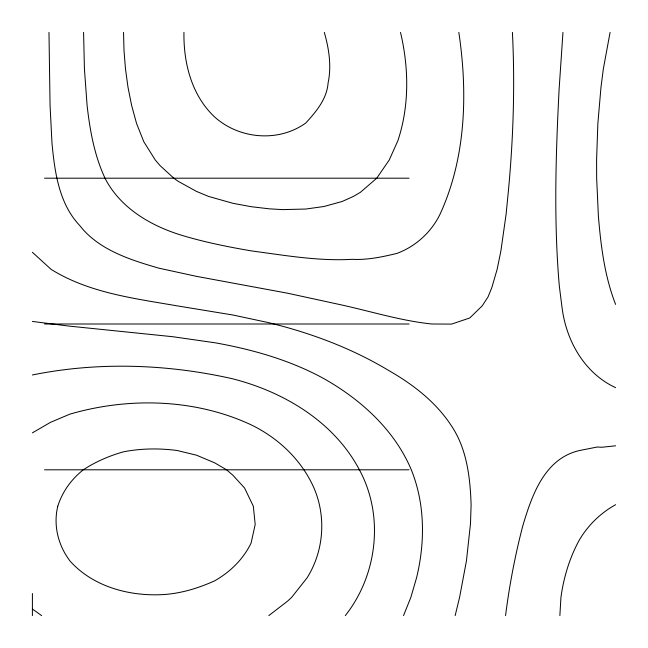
<?xml version="1.0" encoding="UTF-8"?>
<svg xmlns="http://www.w3.org/2000/svg" width="648" height="648" viewBox="0 0 648 648"><rect width="100%" height="100%" fill="white"/><g stroke="black" fill="none" stroke-linecap="round" stroke-linejoin="round"><path stroke-width="0.97" d="M559.872 615.6L560.941 597.375C563.655 577.498 569.56 557.985 579.15 540.335A96.236 96.236 0 0 1 612.911 506.25L615.6 504.695M562.958 32.4L559.135 88.865C555.782 154.475 553.635 220.401 559.305 285.93L561.938 306.788C565.963 340.241 584.042 373.013 615.6 387.658M505.562 615.6C509.369 585.5 515.038 555.628 522.685 526.265C531.765 495.469 544.636 457.844 580.373 450.352L597.375 446.999L601.684 447.266L615.6 445.816M610.076 32.4L603.353 68.85L600.996 87.075L597.861 123.525L596.589 159.975L596.654 178.2L598.363 215.638C600.809 245.714 604.576 276.113 615.6 304.398M455.163 615.6L459.586 597.375L466.43 560.925L470.48 523.795L471.112 504.938C470.221 477.803 466.965 449.088 451.575 426.052C436.185 402.254 413.132 384.45 388.751 370.526C351.427 348.041 310.084 332.683 267.802 322.477L232.875 315.001L176.645 305.775C133.699 298.339 88.825 292.847 51.054 269.325L32.4 252.283M403.526 615.6L410.856 597.375L416.591 577.684C425.193 542.238 425.096 503.933 411.31 469.8C394.527 429.964 361.098 399.719 324.057 378.732L324 378.691C290.264 360.183 252.931 349.58 215.233 342.808L172.684 336.709L68.85 326.074L32.4 321.44M345.311 615.6C376.982 575.505 384.126 517.533 360.45 471.809C335.494 422.788 285.088 392.275 233.126 378.926L232.154 378.675C166.828 363.998 98.067 361.641 32.4 374.965M268.799 615.6L287.55 601.158L291.632 597.375L307.111 577.814C323.814 551.1 326.414 516.95 313.98 488.025C301.701 460.112 278.381 437.967 251.1 424.821C195.04 398.658 128.685 396.973 69.806 414.169L50.625 422.277L32.4 432.84M44.55 178.2L409.05 178.2M44.55 324L409.05 324M44.55 469.8L409.05 469.8M32.4 609.039L41.634 615.6M324.332 32.4L324.446 32.846C329.046 49.078 331.63 66.266 328.091 82.985C326.892 98.982 316.143 111.699 305.775 123.007L305.062 123.525C277.83 142.528 239.08 138.988 214.65 116.988C191.622 95.402 183.481 62.994 183.943 32.4M400.505 32.4C408.929 67.967 409.471 105.891 397.848 140.802L389.246 159.975L376.747 178.2L360.45 192.27L353.419 196.425L342.225 201.455L324 206.501L305.775 209.037L282.512 209.612L269.325 208.834L251.1 206.688L232.875 203.294L208.543 196.425L196.425 191.379L178.2 181.327L173.802 178.2L159.975 165.507L155.269 159.975L143.816 141.75L136.574 123.525L131.593 105.3L127.972 87.075L125.477 68.85L124.011 50.625L123.533 32.408M458.833 32.4C467.88 93.166 466.001 158.136 439.838 214.65C431.041 232.421 415.514 246.548 396.9 253.409C382.288 256.932 367.367 260.14 352.229 259.322C318.929 261.274 285.744 255.49 252.817 251.1L250.784 250.784C226.97 246.718 203.237 241.915 180.128 234.803C149.882 225.285 120.431 207.781 105.3 178.799L104.782 177.682C94.268 154.937 89.894 130.046 87.083 105.308L84.426 68.85L83.576 32.4M512.414 32.4C515.103 86.492 513.265 140.746 508.032 194.643L506.048 214.65L500.864 251.1L497.138 269.325L491.848 287.55L488.025 296.938L482.266 305.775L469.8 317.957L451.575 324.097L431.73 324C400.999 320.776 371.426 311.526 341.35 304.9L287.55 293.204L196.425 276.348L158.809 268.159C130.24 259.84 98.715 249.966 79.736 225.536C58.936 203.634 54.715 171.923 51.978 143.103L50.058 105.3L48.981 32.4M32.4 593.519L32.4 615.6M57.761 506.25C53.338 524.71 57.794 544.037 68.85 559.386L69.911 560.925C92.972 586.707 129.187 596.395 162.745 594.605C180.8 593.576 198.239 588.238 214.65 580.835C230.234 571.973 243.227 559.281 251.1 543.04L255.191 524.475L253.336 506.25L244.588 488.025L232.875 475.211L226.557 469.8L214.65 462.826L196.425 455.163L177.131 450.506C159.732 448.205 142.034 448.375 124.756 451.575L123.193 451.907C109.099 455.884 95.523 461.797 83.268 469.8C71.231 479.447 62.451 491.565 57.761 506.25"/></g></svg>
